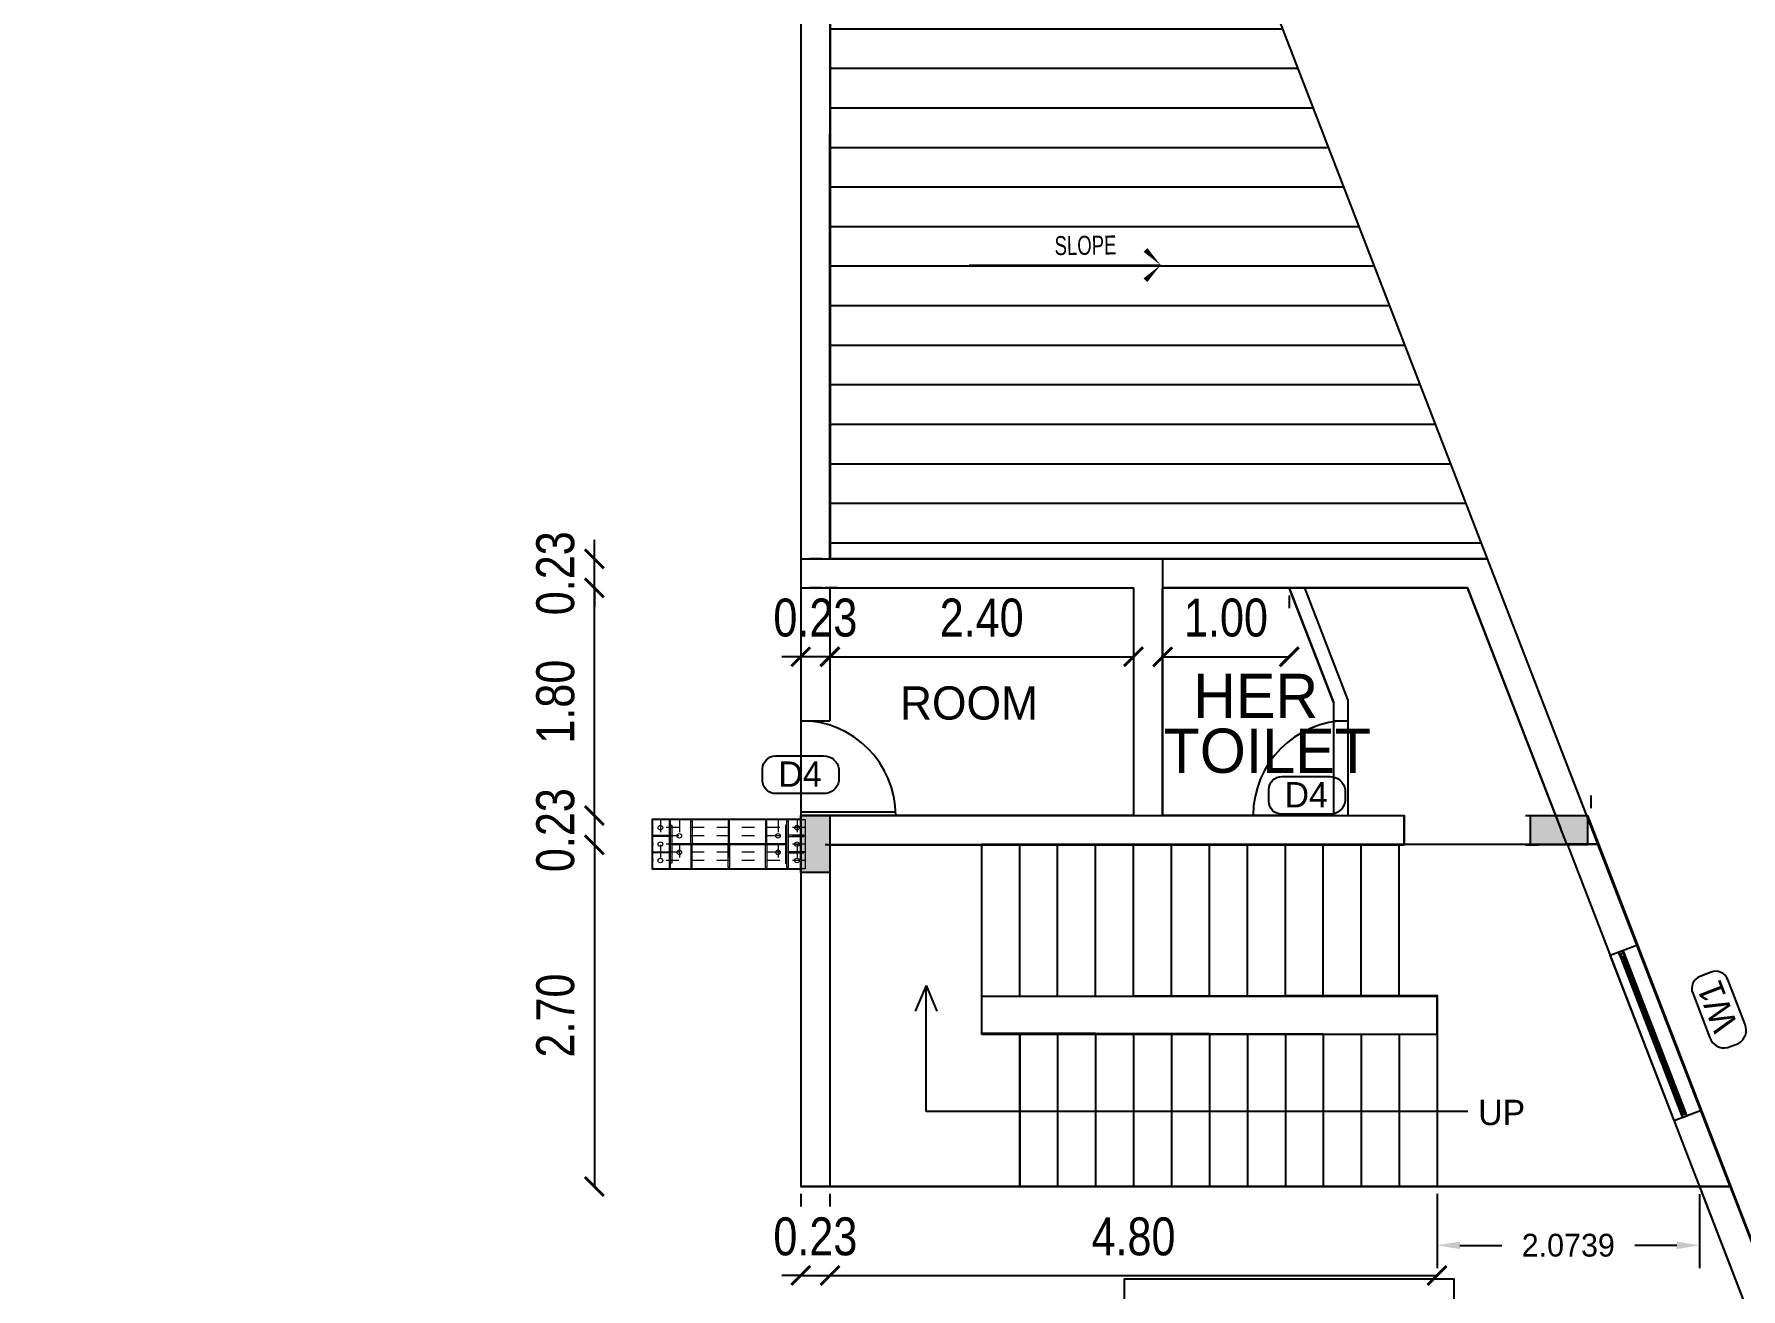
# Model space of a CAD drawing. Header units: metres. Extents: x 1422408 to 2267285, y 4015 to 80428.
# Drawn here: x 2267141.4 to 2267154.89, y 4048.94 to 4058.86 of the extents above; entities that cross this region are included whole.
import ezdxf
from ezdxf.enums import TextEntityAlignment as Align

# ---------------------------------------------------------------- set-up
doc = ezdxf.new("R2010")
doc.units = ezdxf.units.M
doc.header["$LTSCALE"] = 3.5
doc.header["$MEASUREMENT"] = 0
for name, pattern in [('CENTER2', [1.125, 0.75, -0.125, 0.125, -0.125]), ('CONTIN', [0]), ('DOT2', [0.125, 0, -0.125])]:
    doc.linetypes.add(name, pattern=pattern)
doc.layers.get('0').update_dxf_attribs({"linetype": 'CONTINUOUS'})
doc.layers.get('DEFPOINTS').update_dxf_attribs({"linetype": 'CONTINUOUS'})
for name, color, linetype, lineweight in [('1', 1, 'CONTIN', 18), ('BASEPLATE', 2, 'CONTINUOUS', 18), ('RCC COLUMN', 7, 'CONTINUOUS', 18), ('STEEL', 11, 'CONTINUOUS', 18), ('STIFFENER', 6, 'CONTINUOUS', 18)]:
    doc.layers.add(name, color=color, linetype=linetype, lineweight=lineweight)
for name, color, linetype in [('A-ANNO-TITLE', 7, 'CONTINUOUS'), ('BLK_1_FLR_1_BLT_UP_AREA', 1, 'CONTINUOUS'), ('BLK_1_FLR_1_BLT_UP_AREA_DEDUCT', 1, 'CONTINUOUS'), ('BLK_1_FLR_1_CARPET_AREA', 10, 'CONTINUOUS'), ('BLK_1_FLR_1_EXIT_WIDTH_DOOR', 2, 'CONTINUOUS'), ('BLK_1_FLR_1_FIRESTAIR_1', 1, 'CONTINUOUS'), ('BLK_1_FLR_1_REGULAR_ROOM_1', 117, 'CONTINUOUS'), ('BLK_1_FLR_1_WATER_CLOSET', 223, 'CONTINUOUS'), ('BLK_1_LVL_1_BLDG_FOOT_PRINT', 1, 'CONTINUOUS'), ('BOX', 8, 'CONTINUOUS'), ('COLUMN', 2, 'CONTINUOUS'), ('DIM', 41, 'CONTINUOUS'), ('DOOR', 8, 'CONTINUOUS'), ('FURN', 35, 'CONTINUOUS'), ('HATCH', 15, 'CONTINUOUS'), ('ID', 3, 'CONTINUOUS'), ('rm no', 57, 'CONTINUOUS'), ('STEPS', 233, 'CONTINUOUS'), ('TURBOVENT', 16, 'CONTINUOUS'), ('WALL', 125, 'CONTINUOUS'), ('WIN', 8, 'CONTINUOUS')]:
    doc.layers.add(name, color=color, linetype=linetype)
doc.styles.add('DM', font='arial.ttf', dxfattribs={"width": 0.7, "height": 200})
doc.styles.add('ID', font='GOTHIC.TTF', dxfattribs={"width": 0.85})
doc.styles.add('USA TEXT', font='GOTHIC.TTF')
doc.dimstyles.new('1-100-ID', dxfattribs={"dimtxt": 0.3, "dimasz": 0.15, "dimexe": 0.1, "dimexo": 0.06, "dimgap": 0.15, "dimtad": 1, "dimzin": 3, "dimdsep": 46, "dimtxsty": 'ID', "dimblk": 'ARCHTICK', "dimcen": 0, "dimclrd": 252, "dimclre": 252, "dimclrt": 3, "dimadec": 0, "dimazin": 0, "dimtfac": 1, "dimtix": 1, "dimtmove": 2, "dimatfit": 3, "dimldrblk": 'OPEN90', "dimfxl": 0, "dimtolj": 1, "dimtzin": 0, "dimarcsym": 0})
doc.dimstyles.get("Standard").update_dxf_attribs({"dimtxt": 0.18, "dimasz": 0.18, "dimexe": 0.18, "dimexo": 0.0625, "dimgap": 0.09, "dimtad": 0, "dimtih": 1, "dimtoh": 1, "dimdec": 4, "dimzin": 0, "dimdsep": 46, "dimtxsty": 'Standard', "dimcen": 0.09, "dimadec": 0, "dimazin": 0, "dimtfac": 1, "dimtdec": 4, "dimtofl": 0, "dimtmove": 0, "dimatfit": 3, "dimfxl": 1, "dimtolj": 1, "dimtzin": 0, "dimarcsym": 0})

# ---------------------------------------------------------------- blocks, each defined once
blk = doc.blocks.new('BP1')
at = {"layer": '1', "linetype": 'Continuous'}
for centre in [(12808943, 6760111), (12809073, 6760111), (12809203, 6760111), (12809008, 6759961), (12809138, 6759961), (12809008, 6759181), (12809138, 6759181), (12808943, 6759031), (12809073, 6759031), (12809203, 6759031)]:
    blk.add_circle(centre, 18, dxfattribs=at)
at = {"layer": 'BASEPLATE', "linetype": 'Continuous'}
blk.add_lwpolyline([(12808878, 6760176), (12809268, 6760176), (12809268, 6758966), (12808878, 6758966)], close=True, dxfattribs=at)
at = {"layer": 'RCC COLUMN', "color": 4, "linetype": 'CENTER2', "ltscale": 2}
for p, q in [((12808943, 6760176), (12808943, 6758966)), ((12809008, 6760176), (12809008, 6758966)), ((12809073, 6760176), (12809073, 6758966)), ((12809138, 6760176), (12809138, 6758966)), ((12809203, 6760176), (12809203, 6758966)), ((12808878, 6760111), (12809268, 6760111)), ((12808878, 6759961), (12809268, 6759961)), ((12808878, 6759571), (12809268, 6759571)), ((12808878, 6759181), (12809268, 6759181)), ((12808878, 6759031), (12809268, 6759031))]:
    blk.add_line(p, q, dxfattribs=at)
at = {"layer": 'STEEL', "linetype": 'Continuous'}
for points in [[(12808923, 6760021), (12809223, 6760021), (12809223, 6760031), (12808923, 6760031)], [(12809070, 6760021), (12809070, 6759121), (12809076, 6759121), (12809076, 6760021)], [(12808923, 6759121), (12809223, 6759121), (12809223, 6759111), (12808923, 6759111)]]:
    blk.add_lwpolyline(points, close=True, dxfattribs=at)
at = {"layer": 'STIFFENER', "linetype": 'Continuous'}
for points in [[(12809003, 6760166), (12809003, 6760041), (12809013, 6760041), (12809013, 6760166)], [(12809133, 6760166), (12809133, 6760041), (12809143, 6760041), (12809143, 6760166)], [(12809258, 6760031), (12808888, 6760031), (12808888, 6760041), (12809258, 6760041)], [(12808888, 6759861), (12809070, 6759861), (12809070, 6759871), (12808888, 6759871)], [(12809258, 6759861), (12809076, 6759861), (12809076, 6759871), (12809258, 6759871)], [(12808888, 6759566), (12809070, 6759566), (12809070, 6759576), (12808888, 6759576)], [(12809258, 6759566), (12809076, 6759566), (12809076, 6759576), (12809258, 6759576)], [(12808888, 6759281), (12809070, 6759281), (12809070, 6759271), (12808888, 6759271)], [(12809258, 6759281), (12809076, 6759281), (12809076, 6759271), (12809258, 6759271)], [(12809258, 6759111), (12808888, 6759111), (12808888, 6759101), (12809258, 6759101)], [(12809003, 6758976), (12809003, 6759101), (12809013, 6759101), (12809013, 6758976)], [(12809133, 6758976), (12809133, 6759101), (12809143, 6759101), (12809143, 6758976)]]:
    blk.add_lwpolyline(points, close=True, dxfattribs=at)
blk = doc.blocks.new('window')
at = {"layer": 'DIM', "color": 9}
for p, q in [((1380, 160), (20, 160)), ((1370, 153), (33, 153)), ((1380, 123), (20, 123)), ((1370, 131), (48, 131))]:
    blk.add_line(p, q, dxfattribs=at)
at = {"layer": 'DIM'}
for p, q in [((48, 153), (56, 146)), ((1352, 146), (48, 146)), ((1352, 139), (48, 139)), ((48, 131), (56, 139)), ((1352, 153), (1344, 146)), ((1352, 131), (1344, 139))]:
    blk.add_line(p, q, dxfattribs=at)
at = {"layer": 'DIM', "color": 9}
for points in [[(0, 123), (20, 123), (20, 160), (0, 160)], [(1400, 123), (1380, 123), (1380, 160), (1400, 160)]]:
    blk.add_lwpolyline(points, close=True, dxfattribs=at)
at = {"layer": 'DIM'}
for points in [[(20, 153), (20, 144, -1), (20, 140), (20, 132), (23, 132), (23, 130), (30, 130), (30, 131), (33, 131), (48, 131), (48, 153), (30, 153), (30, 155), (23, 155), (23, 153)], [(1380, 153), (1380, 144, 1), (1380, 140), (1380, 132), (1377, 132), (1377, 130), (1370, 130), (1370, 131), (1367, 131), (1352, 131), (1352, 153), (1370, 153), (1370, 155), (1377, 155), (1377, 153)]]:
    blk.add_lwpolyline(points, format="xyb", close=True, dxfattribs=at)
at = {"layer": 'WIN'}
for points in [[(0, 230), (1400, 230)], [(0, 0), (1400, 0)]]:
    blk.add_lwpolyline(points, dxfattribs=at)
blk = doc.blocks.new('_ArchTick')
at = {"color": 0, "linetype": 'ByBlock', "const_width": 0.15}
blk.add_lwpolyline([(-0.5, -0.5), (0.5, 0.5)], dxfattribs=at)
blk = doc.blocks.new('*D237')
at = {"layer": 'DEFPOINTS', "color": 0, "ltscale": 400, "transparency": 16777216}
for p in [(2267148.243, 4067.926), (2267153.126, 4052.681), (2267158.432, 4052.681)]:
    blk.add_point(p, dxfattribs=at)
at = {"layer": 'ID', "color": 252, "linetype": 'DOT2', "lineweight": -2, "ltscale": 400, "transparency": 16777216}
for p, q in [((2267148.303, 4067.926), (2267158.532, 4067.926)), ((2267153.186, 4052.681), (2267158.532, 4052.681))]:
    blk.add_line(p, q, dxfattribs=at)
at = {"layer": 'ID', "color": 252, "lineweight": -2, "ltscale": 400, "transparency": 16777216}
blk.add_line((2267158.432, 4067.926), (2267158.432, 4052.681), dxfattribs=at)
at = {"layer": 'ID', "color": 252, "lineweight": -2, "ltscale": 400, "transparency": 16777216, "xscale": 0.15, "yscale": 0.15, "zscale": 0.15}
for p, rotation in [((2267158.432, 4067.926), 90), ((2267158.432, 4052.681), 270)]:
    blk.add_blockref('_ArchTick', p, dxfattribs=dict(at, rotation=rotation))
at = {"layer": 'ID', "color": 3, "ltscale": 400, "transparency": 16777216, "insert": (2267158.124, 4060.304), "char_height": 0.3, "attachment_point": 5, "rotation": 90, "style": 'ID'}
blk.add_mtext('\\A1;15.25', dxfattribs=at)
blk = doc.blocks.new('_Open90')
at = {"color": 0, "linetype": 'ByBlock', "lineweight": -2}
for p, q in [((0, 0), (-1, 0)), ((-0.5, 0.5), (0, 0)), ((0, 0), (-0.5, -0.5))]:
    blk.add_line(p, q, dxfattribs=at)
blk = doc.blocks.new('*D238')
at = {"layer": 'DEFPOINTS', "color": 0, "ltscale": 400, "transparency": 16777216}
for p in [(2267153.126, 4052.681), (2267153.126, 4052.451), (2267158.432, 4052.451)]:
    blk.add_point(p, dxfattribs=at)
at = {"layer": 'ID', "color": 252, "lineweight": -2, "ltscale": 400, "transparency": 16777216}
for p, q in [((2267158.432, 4052.681), (2267158.432, 4052.831)), ((2267158.432, 4052.681), (2267158.432, 4052.451)), ((2267158.432, 4052.451), (2267158.432, 4052.301))]:
    blk.add_line(p, q, dxfattribs=at)
at = {"layer": 'ID', "color": 252, "linetype": 'DOT2', "lineweight": -2, "ltscale": 400, "transparency": 16777216}
for p, q in [((2267153.186, 4052.681), (2267158.532, 4052.681)), ((2267153.186, 4052.451), (2267158.532, 4052.451))]:
    blk.add_line(p, q, dxfattribs=at)
at = {"layer": 'ID', "color": 252, "lineweight": -2, "ltscale": 400, "transparency": 16777216, "xscale": 0.15, "yscale": 0.15, "zscale": 0.15}
for p, rotation in [((2267158.432, 4052.681), 270), ((2267158.432, 4052.451), 90)]:
    blk.add_blockref('_ArchTick', p, dxfattribs=dict(at, rotation=rotation))
at = {"layer": 'ID', "color": 3, "ltscale": 400, "transparency": 16777216, "insert": (2267158.124, 4052.566), "char_height": 0.3, "attachment_point": 5, "rotation": 90, "style": 'ID'}
blk.add_mtext('\\A1;0.23', dxfattribs=at)
blk = doc.blocks.new('*D239')
at = {"layer": 'DEFPOINTS', "color": 0, "ltscale": 400, "transparency": 16777216}
for p in [(2267153.126, 4052.451), (2267156.548, 4047.91), (2267158.432, 4047.91)]:
    blk.add_point(p, dxfattribs=at)
at = {"layer": 'ID', "color": 252, "linetype": 'DOT2', "lineweight": -2, "ltscale": 400, "transparency": 16777216}
for p, q in [((2267153.186, 4052.451), (2267158.532, 4052.451)), ((2267156.608, 4047.91), (2267158.532, 4047.91))]:
    blk.add_line(p, q, dxfattribs=at)
at = {"layer": 'ID', "color": 252, "lineweight": -2, "ltscale": 400, "transparency": 16777216}
blk.add_line((2267158.432, 4052.451), (2267158.432, 4047.91), dxfattribs=at)
at = {"layer": 'ID', "color": 252, "lineweight": -2, "ltscale": 400, "transparency": 16777216, "xscale": 0.15, "yscale": 0.15, "zscale": 0.15}
for p, rotation in [((2267158.432, 4052.451), 90), ((2267158.432, 4047.91), 270)]:
    blk.add_blockref('_ArchTick', p, dxfattribs=dict(at, rotation=rotation))
at = {"layer": 'ID', "color": 3, "ltscale": 400, "transparency": 16777216, "insert": (2267158.124, 4050.18), "char_height": 0.3, "attachment_point": 5, "rotation": 90, "style": 'ID'}
blk.add_mtext('\\A1;4.54', dxfattribs=at)
blk = doc.blocks.new('*D242')
at = {"layer": 'DEFPOINTS', "color": 0, "ltscale": 400, "transparency": 16777216}
for p in [(2267147.486, 4068.156), (2267159.155, 4068.156), (2267147.486, 4036.756)]:
    blk.add_point(p, dxfattribs=at)
at = {"layer": 'ID', "color": 252, "linetype": 'DOT2', "lineweight": -2, "ltscale": 400, "transparency": 16777216}
for p, q in [((2267147.546, 4068.156), (2267159.255, 4068.156)), ((2267147.546, 4036.756), (2267159.255, 4036.756))]:
    blk.add_line(p, q, dxfattribs=at)
at = {"layer": 'ID', "color": 252, "lineweight": -2, "ltscale": 400, "transparency": 16777216}
blk.add_line((2267159.155, 4036.756), (2267159.155, 4068.156), dxfattribs=at)
at = {"layer": 'ID', "color": 252, "lineweight": -2, "ltscale": 400, "transparency": 16777216, "xscale": 0.15, "yscale": 0.15, "zscale": 0.15}
for p, rotation in [((2267159.155, 4068.156), 90), ((2267159.155, 4036.756), 270)]:
    blk.add_blockref('_ArchTick', p, dxfattribs=dict(at, rotation=rotation))
at = {"layer": 'ID', "color": 3, "ltscale": 400, "transparency": 16777216, "insert": (2267158.848, 4052.456), "char_height": 0.3, "attachment_point": 5, "rotation": 90, "style": 'ID'}
blk.add_mtext('\\A1;31.40', dxfattribs=at)
blk = doc.blocks.new('*D257')
at = {"layer": 'DEFPOINTS', "color": 0, "ltscale": 400, "transparency": 16777216}
for p in [(2267153.705, 4072.064), (2267147.687, 4068.264), (2267153.705, 4052.681)]:
    blk.add_point(p, dxfattribs=at)
at = {"layer": 'ID', "color": 252, "linetype": 'DOT2', "lineweight": -2, "ltscale": 400, "transparency": 16777216}
for p, q in [((2267147.687, 4068.324), (2267147.687, 4072.164)), ((2267153.705, 4052.741), (2267153.705, 4072.164))]:
    blk.add_line(p, q, dxfattribs=at)
at = {"layer": 'ID', "color": 252, "lineweight": -2, "ltscale": 400, "transparency": 16777216}
blk.add_line((2267147.687, 4072.064), (2267153.705, 4072.064), dxfattribs=at)
at = {"layer": 'ID', "color": 252, "lineweight": -2, "ltscale": 400, "transparency": 16777216, "xscale": 0.15, "yscale": 0.15, "zscale": 0.15, "rotation": 180}
blk.add_blockref('_ArchTick', (2267147.687, 4072.064), dxfattribs=at)
at = {"layer": 'ID', "color": 252, "lineweight": -2, "ltscale": 400, "transparency": 16777216, "xscale": 0.15, "yscale": 0.15, "zscale": 0.15}
blk.add_blockref('_ArchTick', (2267153.705, 4072.064), dxfattribs=at)
at = {"layer": 'ID', "color": 3, "ltscale": 400, "transparency": 16777216, "insert": (2267150.696, 4072.371), "char_height": 0.3, "attachment_point": 5, "style": 'ID'}
blk.add_mtext('\\A1;6.02', dxfattribs=at)
blk = doc.blocks.new('*D258')
at = {"layer": 'DEFPOINTS', "color": 0, "ltscale": 400, "transparency": 16777216}
for p in [(2267156.478, 4072.064), (2267153.705, 4052.681), (2267156.478, 4043.277)]:
    blk.add_point(p, dxfattribs=at)
at = {"layer": 'ID', "color": 252, "linetype": 'DOT2', "lineweight": -2, "ltscale": 400, "transparency": 16777216}
for p, q in [((2267153.705, 4052.741), (2267153.705, 4072.164)), ((2267156.478, 4043.337), (2267156.478, 4072.164))]:
    blk.add_line(p, q, dxfattribs=at)
at = {"layer": 'ID', "color": 252, "lineweight": -2, "ltscale": 400, "transparency": 16777216}
blk.add_line((2267153.705, 4072.064), (2267156.478, 4072.064), dxfattribs=at)
at = {"layer": 'ID', "color": 252, "lineweight": -2, "ltscale": 400, "transparency": 16777216, "xscale": 0.15, "yscale": 0.15, "zscale": 0.15, "rotation": 180}
blk.add_blockref('_ArchTick', (2267153.705, 4072.064), dxfattribs=at)
at = {"layer": 'ID', "color": 252, "lineweight": -2, "ltscale": 400, "transparency": 16777216, "xscale": 0.15, "yscale": 0.15, "zscale": 0.15}
blk.add_blockref('_ArchTick', (2267156.478, 4072.064), dxfattribs=at)
at = {"layer": 'ID', "color": 3, "ltscale": 400, "transparency": 16777216, "insert": (2267155.091, 4072.371), "char_height": 0.3, "attachment_point": 5, "style": 'ID'}
blk.add_mtext('\\A1;2.77', dxfattribs=at)
blk = doc.blocks.new('*D211')
at = {"layer": 'DEFPOINTS', "color": 0, "ltscale": 400, "transparency": 16777216}
for p in [(2267147.457, 4049.751), (2267147.687, 4049.751), (2267147.687, 4049.047)]:
    blk.add_point(p, dxfattribs=at)
at = {"layer": 'ID', "color": 252, "linetype": 'DOT2', "lineweight": -2, "ltscale": 400, "transparency": 16777216}
for p, q in [((2267147.457, 4049.691), (2267147.457, 4048.947)), ((2267147.687, 4049.691), (2267147.687, 4048.947))]:
    blk.add_line(p, q, dxfattribs=at)
at = {"layer": 'ID', "color": 252, "lineweight": -2, "ltscale": 400, "transparency": 16777216}
for p, q in [((2267147.457, 4049.047), (2267147.307, 4049.047)), ((2267147.457, 4049.047), (2267147.687, 4049.047)), ((2267147.687, 4049.047), (2267147.837, 4049.047))]:
    blk.add_line(p, q, dxfattribs=at)
at = {"layer": 'ID', "color": 252, "lineweight": -2, "ltscale": 400, "transparency": 16777216, "xscale": 0.15, "yscale": 0.15, "zscale": 0.15}
blk.add_blockref('_ArchTick', (2267147.457, 4049.047), dxfattribs=at)
at = {"layer": 'ID', "color": 252, "lineweight": -2, "ltscale": 400, "transparency": 16777216, "xscale": 0.15, "yscale": 0.15, "zscale": 0.15, "rotation": 180}
blk.add_blockref('_ArchTick', (2267147.687, 4049.047), dxfattribs=at)
at = {"layer": 'ID', "color": 3, "ltscale": 400, "transparency": 16777216, "insert": (2267147.572, 4049.354), "char_height": 0.3, "attachment_point": 5, "style": 'ID'}
blk.add_mtext('\\A1;0.23', dxfattribs=at)
blk = doc.blocks.new('*D212')
at = {"layer": 'DEFPOINTS', "color": 0, "ltscale": 400, "transparency": 16777216}
for p in [(2267147.687, 4049.751), (2267152.487, 4049.751), (2267152.487, 4049.047)]:
    blk.add_point(p, dxfattribs=at)
at = {"layer": 'ID', "color": 252, "linetype": 'DOT2', "lineweight": -2, "ltscale": 400, "transparency": 16777216}
for p, q in [((2267147.687, 4049.691), (2267147.687, 4048.947)), ((2267152.487, 4049.691), (2267152.487, 4048.947))]:
    blk.add_line(p, q, dxfattribs=at)
at = {"layer": 'ID', "color": 252, "lineweight": -2, "ltscale": 400, "transparency": 16777216}
blk.add_line((2267147.687, 4049.047), (2267152.487, 4049.047), dxfattribs=at)
at = {"layer": 'ID', "color": 252, "lineweight": -2, "ltscale": 400, "transparency": 16777216, "xscale": 0.15, "yscale": 0.15, "zscale": 0.15, "rotation": 180}
blk.add_blockref('_ArchTick', (2267147.687, 4049.047), dxfattribs=at)
at = {"layer": 'ID', "color": 252, "lineweight": -2, "ltscale": 400, "transparency": 16777216, "xscale": 0.15, "yscale": 0.15, "zscale": 0.15}
blk.add_blockref('_ArchTick', (2267152.487, 4049.047), dxfattribs=at)
at = {"layer": 'ID', "color": 3, "ltscale": 400, "transparency": 16777216, "insert": (2267150.087, 4049.354), "char_height": 0.3, "attachment_point": 5, "style": 'ID'}
blk.add_mtext('\\A1;4.80', dxfattribs=at)
blk = doc.blocks.new('*D213')
at = {"layer": 'DEFPOINTS', "color": 0, "ltscale": 400, "transparency": 16777216}
for p in [(2267147.811, 4052.681), (2267145.825, 4052.451), (2267147.811, 4052.451)]:
    blk.add_point(p, dxfattribs=at)
at = {"layer": 'ID', "color": 252, "lineweight": -2, "ltscale": 400, "transparency": 16777216}
for p, q in [((2267145.825, 4052.681), (2267145.825, 4052.831)), ((2267145.825, 4052.681), (2267145.825, 4052.451)), ((2267145.825, 4052.451), (2267145.825, 4052.301))]:
    blk.add_line(p, q, dxfattribs=at)
at = {"layer": 'ID', "color": 252, "linetype": 'DOT2', "lineweight": -2, "ltscale": 400, "transparency": 16777216}
for p, q in [((2267147.751, 4052.681), (2267145.725, 4052.681)), ((2267147.751, 4052.451), (2267145.725, 4052.451))]:
    blk.add_line(p, q, dxfattribs=at)
at = {"layer": 'ID', "color": 252, "lineweight": -2, "ltscale": 400, "transparency": 16777216, "xscale": 0.15, "yscale": 0.15, "zscale": 0.15}
for p, rotation in [((2267145.825, 4052.681), 270), ((2267145.825, 4052.451), 90)]:
    blk.add_blockref('_ArchTick', p, dxfattribs=dict(at, rotation=rotation))
at = {"layer": 'ID', "color": 3, "ltscale": 400, "transparency": 16777216, "insert": (2267145.518, 4052.566), "char_height": 0.3, "attachment_point": 5, "rotation": 90, "style": 'ID'}
blk.add_mtext('\\A1;0.23', dxfattribs=at)
blk = doc.blocks.new('*D214')
at = {"layer": 'DEFPOINTS', "color": 0, "ltscale": 400, "transparency": 16777216}
for p in [(2267148.064, 4052.451), (2267145.825, 4049.751), (2267148.064, 4049.751)]:
    blk.add_point(p, dxfattribs=at)
at = {"layer": 'ID', "color": 252, "linetype": 'DOT2', "lineweight": -2, "ltscale": 400, "transparency": 16777216}
for p, q in [((2267148.004, 4052.451), (2267145.725, 4052.451)), ((2267148.004, 4049.751), (2267145.725, 4049.751))]:
    blk.add_line(p, q, dxfattribs=at)
at = {"layer": 'ID', "color": 252, "lineweight": -2, "ltscale": 400, "transparency": 16777216}
blk.add_line((2267145.825, 4052.451), (2267145.825, 4049.751), dxfattribs=at)
at = {"layer": 'ID', "color": 252, "lineweight": -2, "ltscale": 400, "transparency": 16777216, "xscale": 0.15, "yscale": 0.15, "zscale": 0.15}
for p, rotation in [((2267145.825, 4052.451), 90), ((2267145.825, 4049.751), 270)]:
    blk.add_blockref('_ArchTick', p, dxfattribs=dict(at, rotation=rotation))
at = {"layer": 'ID', "color": 3, "ltscale": 400, "transparency": 16777216, "insert": (2267145.518, 4051.101), "char_height": 0.3, "attachment_point": 5, "rotation": 90, "style": 'ID'}
blk.add_mtext('\\A1;2.70', dxfattribs=at)
blk = doc.blocks.new('*D215')
at = {"layer": 'DEFPOINTS', "color": 0, "ltscale": 400, "transparency": 16777216}
for p in [(2267145.825, 4054.481), (2267147.811, 4054.481), (2267147.811, 4052.681)]:
    blk.add_point(p, dxfattribs=at)
at = {"layer": 'ID', "color": 252, "linetype": 'DOT2', "lineweight": -2, "ltscale": 400, "transparency": 16777216}
for p, q in [((2267147.751, 4054.481), (2267145.725, 4054.481)), ((2267147.751, 4052.681), (2267145.725, 4052.681))]:
    blk.add_line(p, q, dxfattribs=at)
at = {"layer": 'ID', "color": 252, "lineweight": -2, "ltscale": 400, "transparency": 16777216}
blk.add_line((2267145.825, 4052.681), (2267145.825, 4054.481), dxfattribs=at)
at = {"layer": 'ID', "color": 252, "lineweight": -2, "ltscale": 400, "transparency": 16777216, "xscale": 0.15, "yscale": 0.15, "zscale": 0.15}
for p, rotation in [((2267145.825, 4054.481), 90), ((2267145.825, 4052.681), 270)]:
    blk.add_blockref('_ArchTick', p, dxfattribs=dict(at, rotation=rotation))
at = {"layer": 'ID', "color": 3, "ltscale": 400, "transparency": 16777216, "insert": (2267145.518, 4053.581), "char_height": 0.3, "attachment_point": 5, "rotation": 90, "style": 'ID'}
blk.add_mtext('\\A1;1.80', dxfattribs=at)
blk = doc.blocks.new('*D216')
at = {"layer": 'DEFPOINTS', "color": 0, "ltscale": 400, "transparency": 16777216}
for p in [(2267145.825, 4054.711), (2267147.687, 4054.711), (2267147.687, 4054.481)]:
    blk.add_point(p, dxfattribs=at)
at = {"layer": 'ID', "color": 252, "lineweight": -2, "ltscale": 400, "transparency": 16777216}
for p, q in [((2267145.825, 4054.711), (2267145.825, 4054.861)), ((2267145.825, 4054.481), (2267145.825, 4054.711)), ((2267145.825, 4054.481), (2267145.825, 4054.331))]:
    blk.add_line(p, q, dxfattribs=at)
at = {"layer": 'ID', "color": 252, "linetype": 'DOT2', "lineweight": -2, "ltscale": 400, "transparency": 16777216}
for p, q in [((2267147.627, 4054.711), (2267145.725, 4054.711)), ((2267147.627, 4054.481), (2267145.725, 4054.481))]:
    blk.add_line(p, q, dxfattribs=at)
at = {"layer": 'ID', "color": 252, "lineweight": -2, "ltscale": 400, "transparency": 16777216, "xscale": 0.15, "yscale": 0.15, "zscale": 0.15}
for p, rotation in [((2267145.825, 4054.711), 270), ((2267145.825, 4054.481), 90)]:
    blk.add_blockref('_ArchTick', p, dxfattribs=dict(at, rotation=rotation))
at = {"layer": 'ID', "color": 3, "ltscale": 400, "transparency": 16777216, "insert": (2267145.518, 4054.596), "char_height": 0.3, "attachment_point": 5, "rotation": 90, "style": 'ID'}
blk.add_mtext('\\A1;0.23', dxfattribs=at)
blk = doc.blocks.new('*D217')
at = {"layer": 'DEFPOINTS', "color": 0, "ltscale": 400, "transparency": 16777216}
for p in [(2267147.687, 4054.481), (2267150.087, 4054.481), (2267150.087, 4053.936)]:
    blk.add_point(p, dxfattribs=at)
at = {"layer": 'ID', "color": 252, "linetype": 'DOT2', "lineweight": -2, "ltscale": 400, "transparency": 16777216}
for p, q in [((2267147.687, 4054.421), (2267147.687, 4053.836)), ((2267150.087, 4054.421), (2267150.087, 4053.836))]:
    blk.add_line(p, q, dxfattribs=at)
at = {"layer": 'ID', "color": 252, "lineweight": -2, "ltscale": 400, "transparency": 16777216}
blk.add_line((2267147.687, 4053.936), (2267150.087, 4053.936), dxfattribs=at)
at = {"layer": 'ID', "color": 252, "lineweight": -2, "ltscale": 400, "transparency": 16777216, "xscale": 0.15, "yscale": 0.15, "zscale": 0.15, "rotation": 180}
blk.add_blockref('_ArchTick', (2267147.687, 4053.936), dxfattribs=at)
at = {"layer": 'ID', "color": 252, "lineweight": -2, "ltscale": 400, "transparency": 16777216, "xscale": 0.15, "yscale": 0.15, "zscale": 0.15}
blk.add_blockref('_ArchTick', (2267150.087, 4053.936), dxfattribs=at)
at = {"layer": 'ID', "color": 3, "ltscale": 400, "transparency": 16777216, "insert": (2267148.887, 4054.244), "char_height": 0.3, "attachment_point": 5, "style": 'ID'}
blk.add_mtext('\\A1;2.40', dxfattribs=at)
blk = doc.blocks.new('*D218')
at = {"layer": 'DEFPOINTS', "color": 0, "ltscale": 400, "transparency": 16777216}
for p in [(2267151.318, 4054.481), (2267150.317, 4054.169), (2267151.318, 4053.936)]:
    blk.add_point(p, dxfattribs=at)
at = {"layer": 'ID', "color": 252, "linetype": 'DOT2', "lineweight": -2, "ltscale": 400, "transparency": 16777216}
for p, q in [((2267151.318, 4054.421), (2267151.318, 4053.836)), ((2267150.317, 4054.109), (2267150.317, 4053.836))]:
    blk.add_line(p, q, dxfattribs=at)
at = {"layer": 'ID', "color": 252, "lineweight": -2, "ltscale": 400, "transparency": 16777216}
blk.add_line((2267150.317, 4053.936), (2267151.318, 4053.936), dxfattribs=at)
at = {"layer": 'ID', "color": 252, "lineweight": -2, "ltscale": 400, "transparency": 16777216, "xscale": 0.15, "yscale": 0.15, "zscale": 0.15, "rotation": 180}
blk.add_blockref('_ArchTick', (2267150.317, 4053.936), dxfattribs=at)
at = {"layer": 'ID', "color": 252, "lineweight": -2, "ltscale": 400, "transparency": 16777216, "xscale": 0.15, "yscale": 0.15, "zscale": 0.15}
blk.add_blockref('_ArchTick', (2267151.318, 4053.936), dxfattribs=at)
at = {"layer": 'ID', "color": 3, "ltscale": 400, "transparency": 16777216, "insert": (2267150.818, 4054.244), "char_height": 0.3, "attachment_point": 5, "style": 'ID'}
blk.add_mtext('\\A1;1.00', dxfattribs=at)
blk = doc.blocks.new('*D219')
at = {"layer": 'DEFPOINTS', "color": 0, "ltscale": 400, "transparency": 16777216}
for p in [(2267147.457, 4054.219), (2267147.687, 4054.219), (2267147.457, 4053.936)]:
    blk.add_point(p, dxfattribs=at)
at = {"layer": 'ID', "color": 252, "linetype": 'DOT2', "lineweight": -2, "ltscale": 400, "transparency": 16777216}
for p, q in [((2267147.457, 4054.159), (2267147.457, 4053.836)), ((2267147.687, 4054.159), (2267147.687, 4053.836))]:
    blk.add_line(p, q, dxfattribs=at)
at = {"layer": 'ID', "color": 252, "lineweight": -2, "ltscale": 400, "transparency": 16777216}
for p, q in [((2267147.457, 4053.936), (2267147.307, 4053.936)), ((2267147.687, 4053.936), (2267147.457, 4053.936)), ((2267147.687, 4053.936), (2267147.837, 4053.936))]:
    blk.add_line(p, q, dxfattribs=at)
at = {"layer": 'ID', "color": 252, "lineweight": -2, "ltscale": 400, "transparency": 16777216, "xscale": 0.15, "yscale": 0.15, "zscale": 0.15}
blk.add_blockref('_ArchTick', (2267147.457, 4053.936), dxfattribs=at)
at = {"layer": 'ID', "color": 252, "lineweight": -2, "ltscale": 400, "transparency": 16777216, "xscale": 0.15, "yscale": 0.15, "zscale": 0.15, "rotation": 180}
blk.add_blockref('_ArchTick', (2267147.687, 4053.936), dxfattribs=at)
at = {"layer": 'ID', "color": 3, "ltscale": 400, "transparency": 16777216, "insert": (2267147.572, 4054.244), "char_height": 0.3, "attachment_point": 5, "style": 'ID'}
blk.add_mtext('\\A1;0.23', dxfattribs=at)
blk = doc.blocks.new('ARROW2')
at = {"layer": 'FURN'}
for points in [[(0, 0, 0, 1.41, 0), (-3.98, 3.98, 1.41, 1.41, 0)], [(0, 0, 0, 1.41, 0), (3.98, 3.98, 1.41, 1.41, 0)]]:
    blk.add_lwpolyline(points, format="xyseb", dxfattribs=at)
blk = doc.blocks.new('*D317')
at = {"layer": 'BLK_1_FLR_1_EXIT_WIDTH_DOOR', "color": 0, "lineweight": -2, "transparency": 16777216}
for p, q in [((2267152.487, 4049.689), (2267152.487, 4049.105)), ((2267154.561, 4049.689), (2267154.561, 4049.105)), ((2267152.667, 4049.285), (2267152.999, 4049.285)), ((2267154.381, 4049.285), (2267154.049, 4049.285))]:
    blk.add_line(p, q, dxfattribs=at)
at = {"layer": 'BLK_1_FLR_1_EXIT_WIDTH_DOOR', "color": 0, "transparency": 16777216}
for points in [[(2267152.667, 4049.315), (2267152.667, 4049.255), (2267152.487, 4049.285)], [(2267154.381, 4049.315), (2267154.381, 4049.255), (2267154.561, 4049.285)]]:
    blk.add_solid(points, dxfattribs=at)
at = {"layer": 'DEFPOINTS', "color": 0, "transparency": 16777216}
for p in [(2267152.487, 4049.751), (2267154.561, 4049.751), (2267154.561, 4049.285)]:
    blk.add_point(p, dxfattribs=at)
at = {"layer": 'BLK_1_FLR_1_EXIT_WIDTH_DOOR', "color": 0, "transparency": 16777216, "insert": (2267153.524, 4049.285), "char_height": 0.18, "attachment_point": 5}
blk.add_mtext('\\A1;2.0739', dxfattribs=at)

msp = doc.modelspace()

# ---------------------------------------------------------------- hatches: boundary and pattern name
at = {"layer": 'COLUMN', "ltscale": 400}
h = msp.add_hatch(color=254, dxfattribs=at)
h.dxf.hatch_style = 1
h.paths.add_polyline_path([(2267147.68731, 4052.23112), (2267147.45731, 4052.23112), (2267147.45731, 4052.68112), (2267147.68731, 4052.68112)])
h = msp.add_hatch(color=254, dxfattribs=at)
h.dxf.hatch_style = 1
h.paths.add_polyline_path([(2267153.67617, 4052.68112), (2267153.67617, 4052.45112), (2267153.22617, 4052.45112), (2267153.22617, 4052.68112)])
at = {"layer": 'HATCH', "ltscale": 25}
h = msp.add_hatch(dxfattribs=at)
h.set_pattern_fill('ANSI31', color=250, scale=2.5, angle=135, style=0)
h.set_pattern_definition([(180, (2265519.663, 3972.024), (-1e-16, -0.3125), [])])
h.paths.add_polyline_path([(2267147.69298, 4068.15612), (2267147.68731, 4068.15612), (2267147.68731, 4067.70612), (2267147.68731, 4067.44375), (2267147.68731, 4054.71112), (2267150.31731, 4054.71112), (2267152.88578, 4054.71112)])
h.paths.add_polyline_path([(2267148.14079, 4065.27581), (2267148.04732, 4065.27581, -0.37810476), (2267147.94569, 4065.39728), (2267147.94569, 4065.77669, -0.41593883), (2267148.04749, 4065.87891), (2267148.09375, 4065.87891), (2267148.14079, 4065.87891, -0.41421356), (2267148.24301, 4065.77669), (2267148.24301, 4065.39728, -0.37718621)], flags=16)
h.paths.add_polyline_path([(2267148.23879, 4065.34723), (2267148.23879, 4065.86885), (2267147.93879, 4065.86885), (2267147.93879, 4065.34723)], flags=24)

# ---------------------------------------------------------------- linework, layer by layer
at = {"layer": 'BLK_1_FLR_1_BLT_UP_AREA', "color": 45}
msp.add_lwpolyline([(2267130.68731, 4036.75612), (2267156.70794, 4036.75612), (2267156.70794, 4044.83081), (2267152.88578, 4054.71112), (2267147.68731, 4054.71112), (2267147.69298, 4068.15612), (2267122.68731, 4068.15612), (2267122.68731, 4056.95941), (2267124.52811, 4052.23112), (2267130.68731, 4052.23112)], close=True, dxfattribs=at)
at = {"layer": 'BLK_1_FLR_1_BLT_UP_AREA_DEDUCT', "color": 45, "ltscale": 400}
msp.add_lwpolyline([(2267152.48731, 4050.95212), (2267148.88731, 4050.96085), (2267148.88731, 4051.25212), (2267152.48731, 4051.26012)], close=True, dxfattribs=at)
at = {"layer": 'BLK_1_FLR_1_CARPET_AREA', "color": 14}
for points in [[(2267136.50231, 4067.92612), (2267141.87231, 4067.92612), (2267141.87231, 4067.35812), (2267142.17231, 4067.35812), (2267142.17231, 4067.92612), (2267147.45731, 4067.92612), (2267147.45731, 4067.80812), (2267146.81431, 4067.80812), (2267146.81431, 4067.50812), (2267147.45731, 4067.50812), (2267147.45731, 4060.50112), (2267146.28231, 4060.50112), (2267146.28231, 4060.11112), (2267147.45731, 4060.11112), (2267147.45731, 4054.48112), (2267147.68731, 4054.48112), (2267147.68731, 4054.48112), (2267150.08731, 4054.48112), (2267150.08731, 4052.68112), (2267147.45731, 4052.68112)], [(2267147.45731, 4052.68112), (2267147.45731, 4052.65112), (2267146.28231, 4052.65112), (2267146.28231, 4052.26112), (2267147.45731, 4052.26112), (2267147.45731, 4049.75112), (2267154.56117, 4049.75112), (2267156.47794, 4044.78794)]]:
    msp.add_lwpolyline(points, dxfattribs=at)
msp.add_lwpolyline([(2267147.68731, 4052.45112), (2267147.68731, 4049.75112), (2267154.80454, 4049.75112), (2267153.75812, 4052.45612), (2267153.51285, 4052.45612), (2267152.72806, 4054.48112), (2267150.31731, 4054.48112), (2267150.31731, 4052.68112), (2267152.22617, 4052.68112), (2267152.22617, 4052.45612)], close=True, dxfattribs=at)
at = {"layer": 'BLK_1_FLR_1_FIRESTAIR_1', "ltscale": 400}
msp.add_lwpolyline([(2267148.88731, 4052.45612), (2267153.75812, 4052.45612), (2267154.80454, 4049.75112), (2267149.18731, 4049.75112), (2267149.18731, 4050.96012), (2267152.48731, 4050.95212), (2267152.48731, 4051.26012), (2267148.88731, 4051.25212)], close=True, dxfattribs=at)
at = {"layer": 'BLK_1_FLR_1_REGULAR_ROOM_1', "color": 4}
msp.add_lwpolyline([(2267147.45731, 4049.75112), (2267154.56117, 4049.75112), (2267156.47794, 4044.78794), (2267156.47794, 4036.98144), (2267130.91731, 4036.98612), (2267130.91731, 4052.46112), (2267124.68538, 4052.46112), (2267122.91731, 4057.0026), (2267122.91731, 4067.92612), (2267130.68731, 4067.92612), (2267130.68731, 4060.76112), (2267134.28131, 4060.76112), (2267134.28131, 4067.92612), (2267147.45731, 4067.92612)], close=True, dxfattribs=at)
at = {"layer": 'BLK_1_FLR_1_WATER_CLOSET'}
msp.add_lwpolyline([(2267150.31731, 4054.48112), (2267151.31839, 4054.48112), (2267151.66731, 4053.57771), (2267151.66731, 4052.68112), (2267150.31731, 4052.68112)], close=True, dxfattribs=at)
at = {"layer": 'BLK_1_LVL_1_BLDG_FOOT_PRINT'}
msp.add_lwpolyline([(2267152.88578, 4054.71112), (2267147.69298, 4054.71112), (2267147.69298, 4068.15803), (2267122.68731, 4068.15803), (2267122.68731, 4056.96132), (2267124.52811, 4052.23303), (2267130.68731, 4052.23303), (2267130.68731, 4036.75803), (2267156.70794, 4036.75803), (2267156.70794, 4044.83081)], close=True, dxfattribs=at)
at = {"layer": 'BOX'}
msp.add_lwpolyline([(2267150.01202, 4047.81088), (2267152.62103, 4047.81088), (2267152.62103, 4049.0169), (2267150.01202, 4049.0169)], close=True, dxfattribs=at)
at = {"layer": 'COLUMN', "ltscale": 400}
for points in [[(2267147.45731, 4052.68112), (2267147.68731, 4052.68112), (2267147.68731, 4052.23112), (2267147.45731, 4052.23112)], [(2267153.22617, 4052.45112), (2267153.22617, 4052.68112), (2267153.67617, 4052.68112), (2267153.67617, 4052.45112)]]:
    msp.add_lwpolyline(points, close=True, dxfattribs=at)
at = {"layer": 'DIM', "color": 8}
msp.add_line((2267148.78704, 4057.03168), (2267150.30105, 4057.03168), dxfattribs=at)
at = {"layer": 'DOOR'}
msp.add_line((2267147.45731, 4052.71147), (2267148.20731, 4052.71147), dxfattribs=at)
for centre, start, end in [((2267147.45731, 4052.68112), 0, 90), ((2267151.78231, 4052.68112), 90, 180)]:
    msp.add_arc(centre, 0.75, start, end, dxfattribs=at)
at = {"layer": 'ID', "ltscale": 400}
msp.add_line((2267147.68731, 4049.75112), (2267147.45731, 4049.75112), dxfattribs=at)
at = {"layer": 'rm no', "color": 205}
for points in [[(2267147.15514, 4053.00394), (2267147.15514, 4053.05037, -1), (2267147.15514, 4053.05037, -0.41543097), (2267147.25736, 4053.152), (2267147.63677, 4053.152, -0.37810476), (2267147.75824, 4053.05037), (2267147.75824, 4052.9569, -0.37718621), (2267147.63677, 4052.85468), (2267147.63677, 4052.85468), (2267147.25736, 4052.85468, -0.41421356), (2267147.15514, 4052.9569), (2267147.15514, 4053.05037)], [(2267151.15674, 4052.84107), (2267151.15674, 4052.88751, -1), (2267151.15674, 4052.88751, -0.41543097), (2267151.25896, 4052.98913), (2267151.63837, 4052.98913, -0.37810476), (2267151.75984, 4052.88751), (2267151.75984, 4052.79404, -0.37718621), (2267151.63837, 4052.69181), (2267151.63837, 4052.69181), (2267151.25896, 4052.69181, -0.41421356), (2267151.15674, 4052.79404), (2267151.15674, 4052.88751)], [(2267154.6085, 4051.42668), (2267154.56518, 4051.40995, 1), (2267154.56518, 4051.40995, 0.41543097), (2267154.50721, 4051.27798), (2267154.6439, 4050.92404, 0.37810476), (2267154.78245, 4050.84735), (2267154.86965, 4050.88102, 0.37718621), (2267154.92125, 4051.03116), (2267154.92125, 4051.03116), (2267154.78456, 4051.38509, 0.41421356), (2267154.65237, 4051.44362), (2267154.56518, 4051.40995)]]:
    msp.add_lwpolyline(points, format="xyb", dxfattribs=at)
at = {"layer": 'STEPS'}
for p, q in [((2267148.88731, 4051.25112), (2267148.88731, 4052.45112)), ((2267149.18731, 4051.25112), (2267149.18731, 4052.45112)), ((2267149.48731, 4051.25112), (2267149.48731, 4052.45112)), ((2267149.78731, 4051.25112), (2267149.78731, 4052.45112)), ((2267150.08731, 4051.25112), (2267150.08731, 4052.45112)), ((2267150.38731, 4051.25112), (2267150.38731, 4052.45112)), ((2267150.68731, 4051.25112), (2267150.68731, 4052.45112)), ((2267150.98731, 4051.25112), (2267150.98731, 4052.45112)), ((2267151.28731, 4051.25112), (2267151.28731, 4052.45112)), ((2267151.58731, 4051.25112), (2267151.58731, 4052.45112)), ((2267151.88731, 4051.25112), (2267151.88731, 4052.45112)), ((2267152.18731, 4051.25112), (2267152.18731, 4052.45112)), ((2267152.48731, 4051.25112), (2267148.88731, 4051.25112)), ((2267152.48731, 4050.95112), (2267148.88731, 4050.95112)), ((2267149.18731, 4050.95112), (2267149.18731, 4049.75112)), ((2267149.48731, 4050.95112), (2267149.48731, 4049.75112)), ((2267149.78731, 4050.95112), (2267149.78731, 4049.75112)), ((2267150.08731, 4050.95112), (2267150.08731, 4049.75112)), ((2267150.38731, 4050.95112), (2267150.38731, 4049.75112)), ((2267150.68731, 4050.95112), (2267150.68731, 4049.75112)), ((2267150.98731, 4050.95112), (2267150.98731, 4049.75112)), ((2267151.28731, 4050.95112), (2267151.28731, 4049.75112)), ((2267151.58731, 4050.95112), (2267151.58731, 4049.75112)), ((2267151.88731, 4050.95112), (2267151.88731, 4049.75112)), ((2267152.18731, 4050.95112), (2267152.18731, 4049.75112)), ((2267152.48731, 4050.95112), (2267152.48731, 4049.75112))]:
    msp.add_line(p, q, dxfattribs=at)
at = {"layer": 'STEPS', "ltscale": 400}
for p, q in [((2267148.88731, 4050.95112), (2267148.88731, 4051.25112)), ((2267152.48731, 4050.95112), (2267152.48731, 4051.25112)), ((2267152.48731, 4049.75112), (2267147.68731, 4049.75112))]:
    msp.add_line(p, q, dxfattribs=at)
at = {"layer": 'WALL', "color": 251, "ltscale": 400}
msp.add_line((2267152.88578, 4054.71112), (2267147.68731, 4068.17081), dxfattribs=at)
at = {"layer": 'WALL', "ltscale": 400}
for p, q in [((2267147.68731, 4068.15612), (2267147.68731, 4054.71112)), ((2267147.45731, 4067.92612), (2267147.45731, 4054.71112)), ((2267147.45731, 4067.92612), (2267147.45731, 4054.71112)), ((2267147.45731, 4054.71112), (2267147.45731, 4053.43112)), ((2267147.45731, 4054.71112), (2267150.31731, 4054.71112)), ((2267150.31731, 4054.71112), (2267150.31731, 4052.68112)), ((2267150.31731, 4054.71112), (2267152.88578, 4054.71112)), ((2267153.67617, 4052.66469), (2267152.88578, 4054.71112)), ((2267147.68731, 4054.48112), (2267147.68731, 4053.43112)), ((2267147.68731, 4054.48112), (2267150.08731, 4054.48112)), ((2267150.08731, 4054.48112), (2267150.08731, 4052.68112)), ((2267151.66731, 4053.57771), (2267151.31839, 4054.48112)), ((2267151.78231, 4053.59915), (2267151.44167, 4054.48112)), ((2267151.66731, 4053.57771), (2267151.66731, 4053.43112)), ((2267151.78231, 4053.59915), (2267151.78231, 4052.68112)), ((2267147.45731, 4053.43112), (2267147.68731, 4053.43112)), ((2267147.45731, 4052.68112), (2267147.45731, 4049.75112)), ((2267147.68731, 4052.68112), (2267147.68731, 4049.75112)), ((2267152.22617, 4052.45112), (2267152.22617, 4052.68112)), ((2267153.85602, 4051.577), (2267154.07058, 4051.65986)), ((2267148.44731, 4051.33919), (2267148.36225, 4051.13661)), ((2267148.44731, 4050.34231), (2267148.44731, 4051.33919)), ((2267148.44731, 4051.33919), (2267148.53236, 4051.13661)), ((2267152.72987, 4050.34231), (2267148.44731, 4050.34231)), ((2267154.36039, 4050.27101), (2267154.57495, 4050.35387))]:
    msp.add_line(p, q, dxfattribs=at)
for points in [[(2267150.31731, 4054.48112), (2267152.72806, 4054.48112), (2267153.46162, 4052.58182)], [(2267151.66731, 4053.43112), (2267151.78231, 4053.43112)], [(2267147.68731, 4052.68112), (2267150.08731, 4052.68112)], [(2267153.67617, 4052.68112), (2267156.70794, 4044.83081), (2267156.70794, 4036.75644), (2267147.68731, 4036.75612)], [(2267150.08731, 4052.68112), (2267152.22617, 4052.68112)], [(2267153.51844, 4052.45112), (2267156.47794, 4044.78794), (2267156.47794, 4036.98643), (2267147.6873, 4036.98612)], [(2267147.68731, 4052.45112), (2267152.22617, 4052.45112)]]:
    msp.add_lwpolyline(points, dxfattribs=at)

# ---------------------------------------------------------------- block references
at = {"layer": 'DIM', "xscale": 0.0300000000075234, "yscale": 0.0299999999991133, "zscale": 0.03, "rotation": 90.0000000115615}
msp.add_blockref('ARROW2', (2267150.30105, 4057.03168), dxfattribs=at)
at = {"layer": 'RCC COLUMN', "linetype": 'Continuous', "xscale": 0.001, "yscale": 0.001, "zscale": 0.001, "rotation": 270}
msp.add_blockref('BP1', (2260387.31626, 16861.52873), dxfattribs=at)
at = {"layer": 'TURBOVENT', "xscale": 0.001, "yscale": 0.001, "zscale": 0.001, "rotation": 111.1164277965172}
msp.add_blockref('window', (2267154.57495, 4050.35387), dxfattribs=at)

# ---------------------------------------------------------------- texts
at = {"layer": 'A-ANNO-TITLE', "color": 0, "style": 'USA TEXT'}
for s, height, p in [('HER', 0.35, (2267150.55873, 4053.45211)), ('ROOM', 0.2625, (2267148.24042, 4053.43977)), ('TOILET', 0.35, (2267150.32511, 4053.01848))]:
    msp.add_text(s, height=height, dxfattribs=at).set_placement(p)
at = {"layer": 'DIM', "style": 'DM', "width": 0.7}
msp.add_text('SLOPE', height=0.15, rotation=0.681113, dxfattribs=at).set_placement((2267149.46391, 4057.10981))
at = {"layer": 'rm no', "style": 'USA TEXT'}
for tag, p in [('D4', (2267147.45054, 4052.9089)), ('D4', (2267151.45214, 4052.74603)), ('UP', (2267152.99721, 4050.23522))]:
    msp.add_attdef(tag, text='L0-09W1', height=0.2, dxfattribs=at).set_placement(p, align=Align.CENTER)
msp.add_attdef('W1', text='L0-09W1', height=0.2, rotation=111.116436, dxfattribs=at).set_placement((2267154.79474, 4051.20824), align=Align.CENTER)

# ---------------------------------------------------------------- dimensions: what is measured, and where the dimension line sits
at = {"layer": 'BLK_1_FLR_1_EXIT_WIDTH_DOOR'}
dim = msp.add_linear_dim(base=(2267154.56117, 4049.28486), p1=(2267152.48731, 4049.75112), p2=(2267154.56117, 4049.75112), dimstyle='Standard', dxfattribs=at)
dim.commit()
dim.dimension.update_dxf_attribs({"geometry": '*D317', "text_midpoint": (2267153.52424, 4049.28486)})
at = {"layer": 'ID', "ltscale": 400}
for base, p1, p2, angle, picture, middle in [((2267153.70492, 4072.06367), (2267147.68731, 4068.26426), (2267153.70492, 4052.68112), 180, '*D257', (2267150.69611, 4072.37122)), ((2267156.47794, 4072.06367), (2267153.70492, 4052.68112), (2267156.47794, 4043.27686), 180, '*D258', (2267155.09143, 4072.37122)), ((2267159.15514, 4068.15612), (2267147.48623, 4036.75612), (2267147.48623, 4068.15612), 270, '*D242', (2267158.8476, 4052.45612)), ((2267158.4316081349, 4052.6811231764), (2267148.2433511321, 4067.9261231764), (2267153.126170625, 4052.6811231764), 90, '*D237', (2267158.1240622471, 4060.3036231758)), ((2267145.82516, 4054.71112), (2267147.68731, 4054.48112), (2267147.68731, 4054.71112), 90, '*D216', (2267145.51761, 4054.59612)), ((2267145.82516, 4054.48112), (2267147.81116, 4052.68112), (2267147.81116, 4054.48112), 90, '*D215', (2267145.51761, 4053.58112)), ((2267145.82516, 4052.45112), (2267147.81116, 4052.68112), (2267147.81116, 4052.45112), 90, '*D213', (2267145.51761, 4052.56612)), ((2267158.43161, 4052.45112), (2267153.12617, 4052.68112), (2267153.12617, 4052.45112), 90, '*D238', (2267158.12406, 4052.56612)), ((2267145.82516, 4049.75112), (2267148.06357, 4052.45112), (2267148.06357, 4049.75112), 90, '*D214', (2267145.51761, 4051.10112)), ((2267158.43161, 4047.90964), (2267153.12617, 4052.45112), (2267156.54823, 4047.90964), 90, '*D239', (2267158.12406, 4050.18038))]:
    dim = msp.add_linear_dim(base=base, p1=p1, p2=p2, angle=angle, dimstyle='1-100-ID', dxfattribs=at)
    dim.commit()
    dim.dimension.update_dxf_attribs({"geometry": picture, "text_midpoint": middle})
for base, p1, p2, picture, middle in [((2267150.08731, 4053.936), (2267147.68731, 4054.48112), (2267150.08731, 4054.48112), '*D217', (2267148.88731, 4054.24355)), ((2267151.31839, 4053.936), (2267150.31731, 4054.16914), (2267151.31839, 4054.48112), '*D218', (2267150.81785, 4054.24355)), ((2267147.68731, 4049.04689), (2267147.45731, 4049.75112), (2267147.68731, 4049.75112), '*D211', (2267147.57231, 4049.35444)), ((2267152.48731, 4049.04689), (2267147.68731, 4049.75112), (2267152.48731, 4049.75112), '*D212', (2267150.08731, 4049.35444))]:
    dim = msp.add_linear_dim(base=base, p1=p1, p2=p2, dimstyle='1-100-ID', dxfattribs=at)
    dim.commit()
    dim.dimension.update_dxf_attribs({"geometry": picture, "text_midpoint": middle})
dim = msp.add_aligned_dim(p1=(2267147.68731, 4054.21882), p2=(2267147.45731, 4054.21882), distance=0.28282, dimstyle='1-100-ID', dxfattribs=at)
dim.commit()
dim.dimension.update_dxf_attribs({"geometry": '*D219', "text_midpoint": (2267147.57231, 4054.24355)})

doc.saveas('drawing.dxf')
